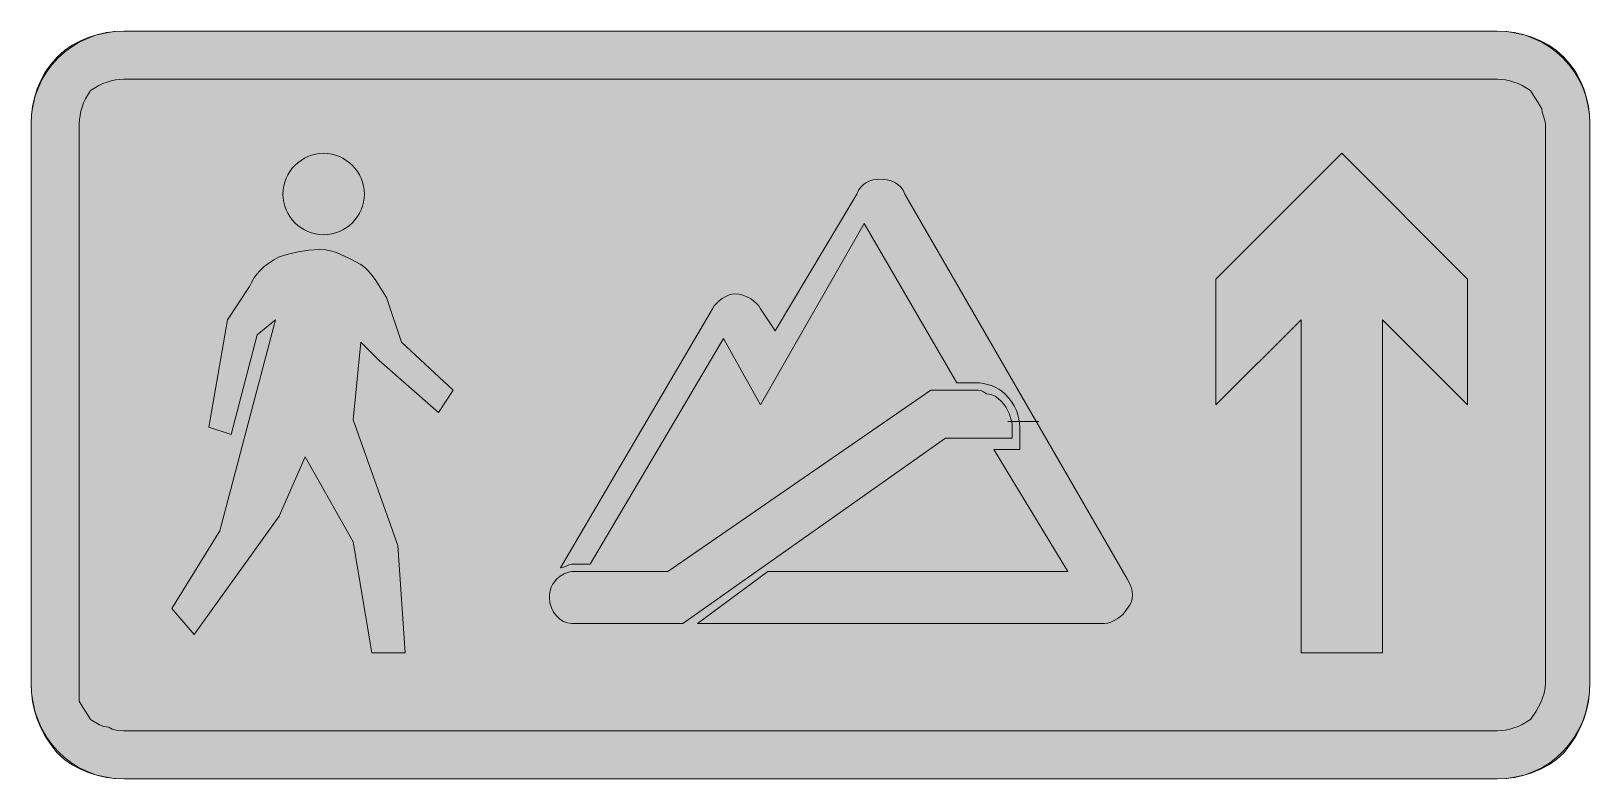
# Model space of a CAD drawing. Header units: metres. Extents: x 31 to 536, y 15 to 257.
import ezdxf

# ---------------------------------------------------------------- set-up
doc = ezdxf.new("R2010")
doc.units = ezdxf.units.M
for name, color, linetype, true_color in [('FILL_BLUE_0000FF', 7, 'Continuous', 0x0000ff), ('FILL_WHITE_FFFFFF', 7, 'Continuous', 0xffffff), ('STROKE_BLUE_0000FF', 7, 'Continuous', 0x0000ff), ('STROKE_WHITE_FFFFFF', 7, 'Continuous', 0xffffff)]:
    doc.layers.add(name, color=color, linetype=linetype, true_color=true_color)

msp = doc.modelspace()

# ---------------------------------------------------------------- hatches: boundary and pattern name
at = {"layer": 'FILL_BLUE_0000FF', "true_color": 0x0000ff}
h = msp.add_hatch(color=7, dxfattribs=at)
h.dxf.hatch_style = 1
h.paths.add_polyline_path([(60.75, 30.24), (58.35, 30.39), (57.04, 30.75), (56.45, 31.04), (55.95, 31.44), (55.1, 31.49), (54.34, 31.65), (52.95, 32.19), (49.95, 33.84), (49.05, 35.45), (48.15, 36.84), (47.25, 38.23), (46.35, 39.84), (46.35, 45.84), (46.35, 227.04), (46.41, 228.39), (46.58, 229.74), (46.86, 231.09), (47.25, 232.44), (47.76, 233.79), (48.38, 235.14), (49.95, 237.84), (52.65, 239.41), (54, 240.03), (55.35, 240.54), (56.7, 240.93), (58.05, 241.21), (59.4, 241.38), (60.75, 241.44), (505.95, 241.44), (507.3, 241.38), (508.65, 241.21), (510, 240.93), (511.35, 240.54), (512.7, 240.03), (514.05, 239.41), (516.75, 237.84), (517.65, 236.23), (518.55, 234.84), (519.45, 233.45), (520.35, 231.84), (520.54, 230.75), (520.95, 229.44), (521.36, 228.13), (521.55, 227.04), (521.55, 45.84), (521.44, 44.09), (521.14, 42.45), (520.66, 40.88), (520.05, 39.39), (518.51, 36.56), (516.75, 33.84), (514.05, 32.26), (512.7, 31.65), (511.35, 31.14), (510, 30.75), (508.65, 30.46), (507.3, 30.3), (505.95, 30.24), (60.75, 30.24)])
at = {"layer": 'FILL_WHITE_FFFFFF', "true_color": 0xffffff}
h = msp.add_hatch(color=7, dxfattribs=at)
h.dxf.hatch_style = 1
h.paths.add_polyline_path([(60.75, 14.64), (58, 14.75), (55.18, 15.11), (52.33, 15.72), (49.5, 16.59), (46.72, 17.75), (44.04, 19.2), (41.51, 20.96), (39.15, 23.04), (37.07, 25.74), (35.31, 28.46), (33.86, 31.2), (32.7, 33.99), (31.83, 36.83), (31.22, 39.75), (30.86, 42.74), (30.75, 45.84), (30.75, 227.04), (30.86, 229.79), (31.22, 232.61), (31.83, 235.46), (32.7, 238.29), (33.86, 241.07), (35.31, 243.75), (37.07, 246.28), (39.15, 248.64), (41.51, 250.72), (44.04, 252.48), (46.72, 253.93), (49.5, 255.09), (52.33, 255.96), (55.18, 256.57), (58, 256.93), (60.75, 257.04), (505.95, 257.04), (508.7, 256.93), (511.52, 256.57), (514.37, 255.96), (517.2, 255.09), (519.98, 253.93), (522.66, 252.48), (525.19, 250.72), (527.55, 248.64), (529.63, 246.28), (531.39, 243.75), (532.84, 241.07), (534, 238.29), (534.87, 235.46), (535.48, 232.61), (535.84, 229.79), (535.95, 227.04), (535.95, 45.84), (535.84, 42.74), (535.48, 39.75), (534.87, 36.83), (534, 33.99), (532.84, 31.2), (531.39, 28.46), (529.63, 25.74), (527.55, 23.04), (525.19, 20.96), (522.66, 19.2), (519.98, 17.75), (517.2, 16.59), (514.37, 15.72), (511.52, 15.11), (508.7, 14.75), (505.95, 14.64), (60.75, 14.64)])
h = msp.add_hatch(color=7, dxfattribs=at)
h.dxf.hatch_style = 1
h.paths.add_polyline_path([(138.68, 202.91), (138.48, 201.61), (138.15, 200.35), (137.7, 199.14), (137.14, 197.99), (136.47, 196.9), (135.71, 195.88), (134.85, 194.94), (133.91, 194.08), (132.89, 193.32), (131.8, 192.65), (130.65, 192.09), (129.44, 191.64), (128.18, 191.31), (126.88, 191.11), (125.55, 191.04), (124.22, 191.11), (122.92, 191.31), (121.66, 191.64), (120.45, 192.09), (119.3, 192.65), (118.21, 193.32), (117.19, 194.08), (116.25, 194.94), (115.39, 195.88), (114.63, 196.9), (113.96, 197.99), (113.4, 199.14), (112.95, 200.35), (112.62, 201.61), (112.42, 202.91), (112.35, 204.24), (112.42, 205.57), (112.62, 206.87), (112.95, 208.13), (113.4, 209.34), (113.96, 210.49), (114.63, 211.58), (115.39, 212.6), (116.25, 213.54), (117.19, 214.4), (118.21, 215.16), (119.3, 215.83), (120.45, 216.39), (121.66, 216.84), (122.92, 217.17), (124.22, 217.37), (125.55, 217.44), (126.88, 217.37), (128.18, 217.17), (129.44, 216.84), (130.65, 216.39), (131.8, 215.83), (132.89, 215.16), (133.91, 214.4), (134.85, 213.54), (135.71, 212.6), (136.47, 211.58), (137.14, 210.49), (137.7, 209.34), (138.15, 208.13), (138.48, 206.87), (138.68, 205.57), (138.75, 204.24), (138.68, 202.91)])
h = msp.add_hatch(color=7, dxfattribs=at)
h.dxf.hatch_style = 1
h.paths.add_polyline_path([(496.35, 135.84), (468.75, 163.44), (468.75, 55.44), (442.35, 55.44), (442.35, 163.44), (414.75, 135.84), (414.75, 176.64), (455.55, 217.44), (496.35, 176.64), (496.35, 135.84)])
h = msp.add_hatch(color=7, dxfattribs=at)
h.dxf.hatch_style = 1
h.paths.add_polyline_path([(351.09, 129.99), (350.91, 131.34), (350.58, 132.69), (350.1, 134.04), (349.45, 135.39), (348.62, 136.74), (347.59, 138.09), (346.35, 139.44), (345.4, 140.28), (344.34, 141.01), (343.21, 141.63), (342, 142.14), (340.74, 142.53), (339.43, 142.81), (338.1, 142.98), (336.75, 143.04), (330.75, 143.04), (300.75, 194.64), (267.15, 135.84), (255.15, 157.44), (211.95, 84.24), (205.95, 84.24), (205.05, 84.05), (204.15, 83.64), (203.25, 83.23), (202.35, 83.04), (251.55, 167.04), (252.11, 167.94), (252.84, 168.8), (253.72, 169.61), (254.7, 170.34), (255.73, 170.95), (256.78, 171.43), (257.8, 171.73), (258.75, 171.84), (260.1, 171.73), (261.41, 171.43), (262.67, 170.95), (263.85, 170.34), (264.91, 169.61), (265.84, 168.8), (266.59, 167.94), (267.15, 167.04), (271.95, 159.84), (298.35, 204.24), (298.91, 205.48), (299.64, 206.51), (300.52, 207.34), (301.5, 207.99), (302.53, 208.47), (303.58, 208.8), (304.6, 208.98), (305.55, 209.04), (306.9, 208.98), (308.21, 208.8), (309.47, 208.47), (310.65, 207.99), (311.71, 207.34), (312.64, 206.51), (313.39, 205.48), (313.95, 204.24), (385.95, 79.44), (386.74, 78.09), (387.3, 76.76), (387.64, 75.45), (387.75, 74.19), (387.64, 72.98), (387.3, 71.85), (386.74, 70.79), (385.95, 69.84), (385.39, 68.94), (384.66, 68.08), (383.78, 67.27), (382.8, 66.54), (381.77, 65.93), (380.72, 65.45), (379.7, 65.15), (378.75, 65.04), (246.75, 65.04), (269.55, 81.84), (366.75, 81.84), (342.75, 121.44), (351.15, 121.44), (351.15, 128.64), (351.09, 129.99)])
h = msp.add_hatch(color=7, dxfattribs=at)
h.dxf.hatch_style = 1
h.paths.add_polyline_path([(135.15, 91.44), (119.55, 119.04), (111.15, 99.84), (83.55, 61.44), (76.35, 69.84), (91.95, 95.04), (109.95, 163.44), (103.95, 158.64), (95.55, 126.24), (88.35, 128.64), (94.35, 163.44), (101.55, 174.24), (102.11, 175.59), (102.88, 176.92), (103.85, 178.23), (105, 179.49), (106.32, 180.7), (107.79, 181.83), (109.41, 182.89), (111.15, 183.84), (114.06, 184.72), (117.3, 185.49), (120.77, 186.03), (124.35, 186.24), (126.1, 186.13), (127.76, 185.83), (129.37, 185.35), (130.95, 184.74), (134.14, 183.2), (137.55, 181.44), (138.85, 180.43), (140.04, 179.25), (141.16, 177.92), (142.2, 176.49), (145.95, 170.64), (150.75, 156.24), (167.55, 140.64), (162.75, 133.44), (143.55, 150.24), (137.55, 156.24), (135.15, 131.04), (149.55, 90.24), (151.95, 55.44), (141.15, 55.44), (135.15, 91.44)])
h = msp.add_hatch(color=7, dxfattribs=at)
h.dxf.hatch_style = 1
h.paths.add_polyline_path([(241.95, 65.04), (205.95, 65.04), (204.61, 65.2), (203.31, 65.68), (202.09, 66.43), (201, 67.44), (200.08, 68.67), (199.37, 70.1), (198.91, 71.7), (198.75, 73.44), (198.79, 74.55), (199.05, 75.99), (199.34, 76.8), (199.76, 77.66), (200.36, 78.54), (201.15, 79.44), (202.24, 80.32), (203.55, 81.09), (204.86, 81.63), (205.95, 81.84), (237.15, 81.84), (322.35, 140.64), (336.75, 140.64), (337.65, 140.62), (338.55, 140.49), (339.45, 140.13), (340.35, 139.44), (341.2, 139.39), (341.94, 139.23), (343.2, 138.69), (344.23, 137.92), (345.15, 137.04), (345.99, 136.09), (346.73, 135.05), (347.34, 133.96), (347.85, 132.84), (348.53, 130.63), (348.69, 129.59), (348.75, 128.64), (348.75, 125.04), (327.15, 125.04), (241.95, 65.04)])

# ---------------------------------------------------------------- linework, layer by layer
at = {"layer": 'FILL_BLUE_0000FF', "lineweight": 0, "true_color": 0x0000ff}
msp.add_lwpolyline([(60.75, 30.24), (58.35, 30.39), (57.04, 30.75), (56.45, 31.04), (55.95, 31.44), (55.1, 31.49), (54.34, 31.65), (52.95, 32.19), (49.95, 33.84), (49.05, 35.45), (48.15, 36.84), (47.25, 38.23), (46.35, 39.84), (46.35, 45.84), (46.35, 227.04), (46.41, 228.39), (46.58, 229.74), (46.86, 231.09), (47.25, 232.44), (47.76, 233.79), (48.38, 235.14), (49.95, 237.84), (52.65, 239.41), (54, 240.03), (55.35, 240.54), (56.7, 240.93), (58.05, 241.21), (59.4, 241.38), (60.75, 241.44), (505.95, 241.44), (507.3, 241.38), (508.65, 241.21), (510, 240.93), (511.35, 240.54), (512.7, 240.03), (514.05, 239.41), (516.75, 237.84), (517.65, 236.23), (518.55, 234.84), (519.45, 233.45), (520.35, 231.84), (520.54, 230.75), (520.95, 229.44), (521.36, 228.13), (521.55, 227.04), (521.55, 45.84), (521.44, 44.09), (521.14, 42.45), (520.66, 40.88), (520.05, 39.39), (518.51, 36.56), (516.75, 33.84), (514.05, 32.26), (512.7, 31.65), (511.35, 31.14), (510, 30.75), (508.65, 30.46), (507.3, 30.3), (505.95, 30.24)], close=True, dxfattribs=at)
at = {"layer": 'FILL_WHITE_FFFFFF', "lineweight": 0, "true_color": 0xffffff}
for points in [[(60.75, 14.64), (58, 14.75), (55.18, 15.11), (52.33, 15.72), (49.5, 16.59), (46.72, 17.75), (44.04, 19.2), (41.51, 20.96), (39.15, 23.04), (37.07, 25.74), (35.31, 28.46), (33.86, 31.2), (32.7, 33.99), (31.83, 36.83), (31.22, 39.75), (30.86, 42.74), (30.75, 45.84), (30.75, 227.04), (30.86, 229.79), (31.22, 232.61), (31.83, 235.46), (32.7, 238.29), (33.86, 241.07), (35.31, 243.75), (37.07, 246.28), (39.15, 248.64), (41.51, 250.72), (44.04, 252.48), (46.72, 253.93), (49.5, 255.09), (52.33, 255.96), (55.18, 256.57), (58, 256.93), (60.75, 257.04), (505.95, 257.04), (508.7, 256.93), (511.52, 256.57), (514.37, 255.96), (517.2, 255.09), (519.98, 253.93), (522.66, 252.48), (525.19, 250.72), (527.55, 248.64), (529.63, 246.28), (531.39, 243.75), (532.84, 241.07), (534, 238.29), (534.87, 235.46), (535.48, 232.61), (535.84, 229.79), (535.95, 227.04), (535.95, 45.84), (535.84, 42.74), (535.48, 39.75), (534.87, 36.83), (534, 33.99), (532.84, 31.2), (531.39, 28.46), (529.63, 25.74), (527.55, 23.04), (525.19, 20.96), (522.66, 19.2), (519.98, 17.75), (517.2, 16.59), (514.37, 15.72), (511.52, 15.11), (508.7, 14.75), (505.95, 14.64)], [(138.68, 202.91), (138.48, 201.61), (138.15, 200.35), (137.7, 199.14), (137.14, 197.99), (136.47, 196.9), (135.71, 195.88), (134.85, 194.94), (133.91, 194.08), (132.89, 193.32), (131.8, 192.65), (130.65, 192.09), (129.44, 191.64), (128.18, 191.31), (126.88, 191.11), (125.55, 191.04), (124.22, 191.11), (122.92, 191.31), (121.66, 191.64), (120.45, 192.09), (119.3, 192.65), (118.21, 193.32), (117.19, 194.08), (116.25, 194.94), (115.39, 195.88), (114.63, 196.9), (113.96, 197.99), (113.4, 199.14), (112.95, 200.35), (112.62, 201.61), (112.42, 202.91), (112.35, 204.24), (112.42, 205.57), (112.62, 206.87), (112.95, 208.13), (113.4, 209.34), (113.96, 210.49), (114.63, 211.58), (115.39, 212.6), (116.25, 213.54), (117.19, 214.4), (118.21, 215.16), (119.3, 215.83), (120.45, 216.39), (121.66, 216.84), (122.92, 217.17), (124.22, 217.37), (125.55, 217.44), (126.88, 217.37), (128.18, 217.17), (129.44, 216.84), (130.65, 216.39), (131.8, 215.83), (132.89, 215.16), (133.91, 214.4), (134.85, 213.54), (135.71, 212.6), (136.47, 211.58), (137.14, 210.49), (137.7, 209.34), (138.15, 208.13), (138.48, 206.87), (138.68, 205.57), (138.75, 204.24)], [(351.09, 129.99), (350.91, 131.34), (350.58, 132.69), (350.1, 134.04), (349.45, 135.39), (348.62, 136.74), (347.59, 138.09), (346.35, 139.44), (345.4, 140.28), (344.34, 141.01), (343.21, 141.63), (342, 142.14), (340.74, 142.53), (339.43, 142.81), (338.1, 142.98), (336.75, 143.04), (330.75, 143.04), (300.75, 194.64), (267.15, 135.84), (255.15, 157.44), (211.95, 84.24), (205.95, 84.24), (205.05, 84.05), (204.15, 83.64), (203.25, 83.23), (202.35, 83.04), (251.55, 167.04), (252.11, 167.94), (252.84, 168.8), (253.72, 169.61), (254.7, 170.34), (255.73, 170.95), (256.78, 171.43), (257.8, 171.73), (258.75, 171.84), (260.1, 171.73), (261.41, 171.43), (262.67, 170.95), (263.85, 170.34), (264.91, 169.61), (265.84, 168.8), (266.59, 167.94), (267.15, 167.04), (271.95, 159.84), (298.35, 204.24), (298.91, 205.48), (299.64, 206.51), (300.52, 207.34), (301.5, 207.99), (302.53, 208.47), (303.58, 208.8), (304.6, 208.98), (305.55, 209.04), (306.9, 208.98), (308.21, 208.8), (309.47, 208.47), (310.65, 207.99), (311.71, 207.34), (312.64, 206.51), (313.39, 205.48), (313.95, 204.24), (385.95, 79.44), (386.74, 78.09), (387.3, 76.76), (387.64, 75.45), (387.75, 74.19), (387.64, 72.98), (387.3, 71.85), (386.74, 70.79), (385.95, 69.84), (385.39, 68.94), (384.66, 68.08), (383.78, 67.27), (382.8, 66.54), (381.77, 65.93), (380.72, 65.45), (379.7, 65.15), (378.75, 65.04), (246.75, 65.04), (269.55, 81.84), (366.75, 81.84), (342.75, 121.44), (351.15, 121.44), (351.15, 128.64)], [(135.15, 91.44), (119.55, 119.04), (111.15, 99.84), (83.55, 61.44), (76.35, 69.84), (91.95, 95.04), (109.95, 163.44), (103.95, 158.64), (95.55, 126.24), (88.35, 128.64), (94.35, 163.44), (101.55, 174.24), (102.11, 175.59), (102.88, 176.92), (103.85, 178.23), (105, 179.49), (106.32, 180.7), (107.79, 181.83), (109.41, 182.89), (111.15, 183.84), (114.06, 184.72), (117.3, 185.49), (120.77, 186.03), (124.35, 186.24), (126.1, 186.13), (127.76, 185.83), (129.37, 185.35), (130.95, 184.74), (134.14, 183.2), (137.55, 181.44), (138.85, 180.43), (140.04, 179.25), (141.16, 177.92), (142.2, 176.49), (145.95, 170.64), (150.75, 156.24), (167.55, 140.64), (162.75, 133.44), (143.55, 150.24), (137.55, 156.24), (135.15, 131.04), (149.55, 90.24), (151.95, 55.44), (141.15, 55.44)], [(241.95, 65.04), (205.95, 65.04), (204.61, 65.2), (203.31, 65.68), (202.09, 66.43), (201, 67.44), (200.08, 68.67), (199.37, 70.1), (198.91, 71.7), (198.75, 73.44), (198.79, 74.55), (199.05, 75.99), (199.34, 76.8), (199.76, 77.66), (200.36, 78.54), (201.15, 79.44), (202.24, 80.32), (203.55, 81.09), (204.86, 81.63), (205.95, 81.84), (237.15, 81.84), (322.35, 140.64), (336.75, 140.64), (337.65, 140.62), (338.55, 140.49), (339.45, 140.13), (340.35, 139.44), (341.2, 139.39), (341.94, 139.23), (343.2, 138.69), (344.23, 137.92), (345.15, 137.04), (345.99, 136.09), (346.73, 135.05), (347.34, 133.96), (347.85, 132.84), (348.53, 130.63), (348.69, 129.59), (348.75, 128.64), (348.75, 125.04), (327.15, 125.04)]]:
    msp.add_lwpolyline(points, close=True, dxfattribs=at)
at = {"layer": 'FILL_WHITE_FFFFFF', "lineweight": 0, "true_color": 0x0000ff}
msp.add_lwpolyline([(496.35, 135.84), (468.75, 163.44), (468.75, 55.44), (442.35, 55.44), (442.35, 163.44), (414.75, 135.84), (414.75, 176.64), (455.55, 217.44), (496.35, 176.64)], close=True, dxfattribs=at)
at = {"layer": 'STROKE_BLUE_0000FF', "lineweight": 0, "true_color": 0x0000ff}
msp.add_lwpolyline([(505.95, 257.04), (509.06, 256.89), (512.06, 256.44), (514.96, 255.71), (517.73, 254.71), (520.35, 253.47), (522.83, 251.98), (525.13, 250.26), (527.25, 248.34), (529.17, 246.22), (530.89, 243.91), (532.38, 241.44), (533.63, 238.81), (534.62, 236.05), (535.35, 233.15), (535.8, 230.15), (535.95, 227.04), (535.95, 45.84), (535.8, 42.52), (535.35, 39.33), (534.62, 36.28), (533.63, 33.37), (532.38, 30.63), (530.89, 28.06), (529.17, 25.67), (527.25, 23.49), (525.13, 21.52), (522.83, 19.77), (520.35, 18.25), (517.73, 16.98), (514.96, 15.98), (512.06, 15.24), (509.06, 14.79), (505.95, 14.64), (60.75, 14.64), (57.64, 14.79), (54.64, 15.24), (51.74, 15.98), (48.98, 16.98), (46.35, 18.25), (43.88, 19.77), (41.57, 21.52), (39.45, 23.49), (37.53, 25.67), (35.81, 28.06), (34.32, 30.63), (33.08, 33.37), (32.08, 36.28), (31.35, 39.33), (30.9, 42.52), (30.75, 45.84), (30.75, 227.04), (30.9, 230.15), (31.35, 233.15), (32.08, 236.05), (33.08, 238.81), (34.32, 241.44), (35.81, 243.91), (37.53, 246.22), (39.45, 248.34), (41.57, 250.26), (43.88, 251.98), (46.35, 253.47), (48.98, 254.71), (51.74, 255.71), (54.64, 256.44), (57.64, 256.89), (60.75, 257.04), (505.95, 257.04)], dxfattribs=at)
at = {"layer": 'STROKE_WHITE_FFFFFF', "lineweight": 0, "true_color": 0xffffff}
msp.add_lwpolyline([(347.35, 130.48), (357.35, 130.48)], dxfattribs=at)

doc.saveas('drawing.dxf')
